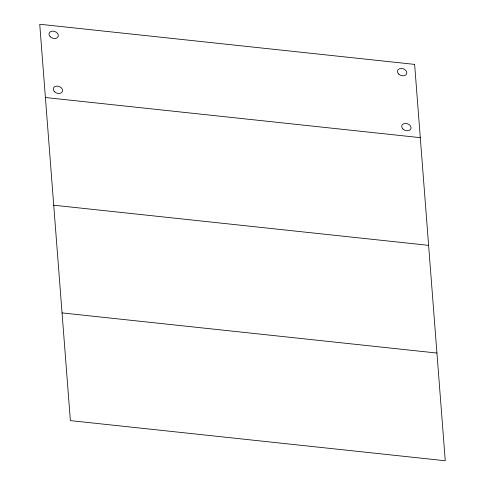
<?xml version="1.0" encoding="UTF-8"?>
<svg xmlns="http://www.w3.org/2000/svg" width="485" height="485" viewBox="0 0 485 485"><rect width="100%" height="100%" fill="white"/><g stroke="black" fill="none" stroke-linecap="round" stroke-linejoin="round"><path stroke-width="0.73" d="M45.402 97.515L420.289 137.655M53.726 205.21L428.613 245.355M62.05 312.91L436.936 353.05M414.626 64.39L39.74 24.25L70.373 420.61L445.26 460.75L414.626 64.39M398.688 74.072A4.82 3.534 19.5 0 0 406.612 73.878A4.82 3.534 19.5 0 0 401.065 68.433A4.82 3.534 19.5 0 0 398.688 74.072M402.938 129.034A4.82 3.534 19.5 0 0 410.862 128.84A4.82 3.534 19.5 0 0 405.314 123.396A4.82 3.534 19.5 0 0 402.938 129.034M54.472 91.726A4.82 3.534 19.5 0 0 62.395 91.526A4.82 3.534 19.5 0 0 56.848 86.081A4.82 3.534 19.5 0 0 54.472 91.726M50.222 36.763A4.82 3.534 19.5 0 0 58.145 36.563A4.82 3.534 19.5 0 0 52.598 31.119A4.82 3.534 19.5 0 0 50.222 36.763"/></g></svg>
